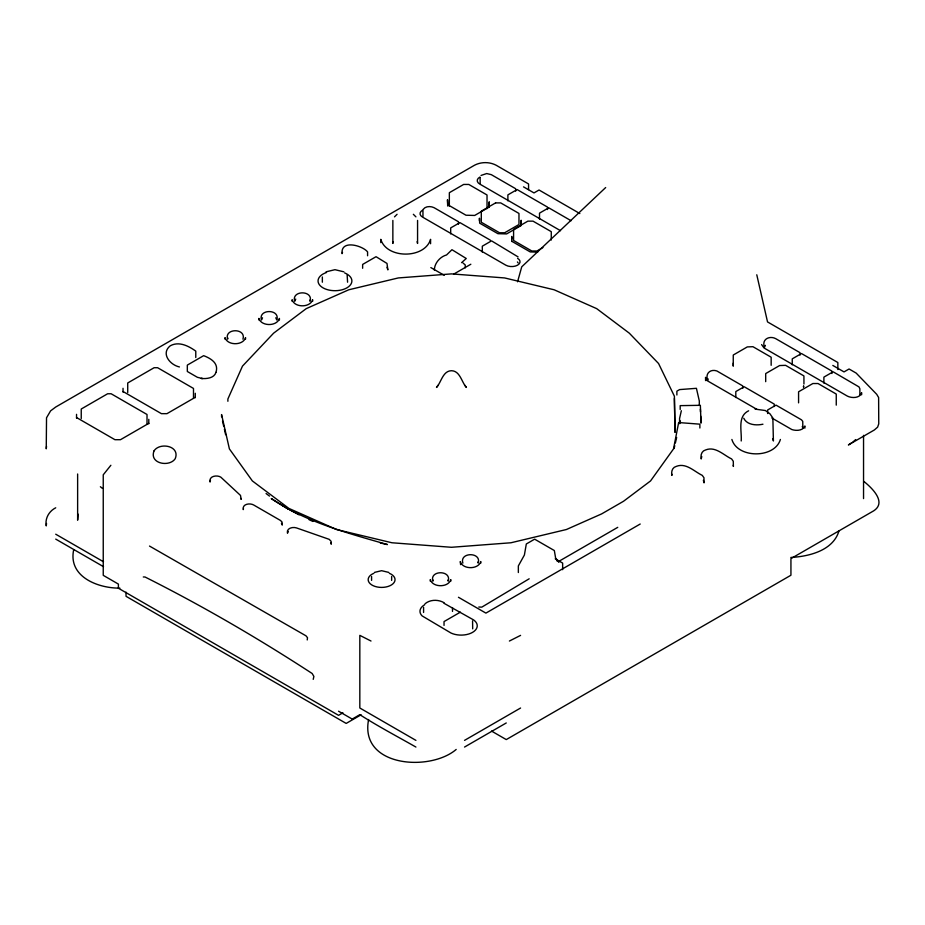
<?xml version="1.0" encoding="UTF-8"?>
<svg xmlns="http://www.w3.org/2000/svg" width="925" height="925" viewBox="0 0 925 925"><rect width="100%" height="100%" fill="white"/><g stroke="black" fill="none" stroke-linecap="round" stroke-linejoin="round"><path stroke-width="1.39" d="M489.117 207.05L489.233 201.8L488.99 207.188L474.687 215.444L465.98 215.224L447.746 204.702L447.492 199.742L447.677 206.021M521.053 225.515L521.18 220.266L520.937 225.654L506.634 233.909L497.928 233.69L479.682 223.168L479.439 218.208L479.439 220.763M671.943 474.178L671.885 475.404C671.087 471.669 672.232 467.368 676.348 466.362C686.072 462.5 694.247 471.542 702.272 475.369L703.96 477.739L704.052 482.862L703.358 480.329M78.128 514.127L77.631 520.185L77.631 473.993M46.528 446.37L46.25 448.81L46.528 417.788L50.586 410.885L55.72 407.023L474.525 165.228C481.127 161.759 489.533 161.759 496.135 165.228L528.557 183.948L528.557 189.613M46.528 523.457L46.25 525.897C44.862 518.393 49.048 511.143 55.72 507.79M227.874 338.03L227.619 339.174C224.023 327.947 246.524 327.947 242.928 339.174M243.472 508.704L243.263 509.606C242.038 503.894 249.981 502.807 253.67 504.992L280.495 520.474L282.067 522.058L282.275 525.099L281.454 523.342M393.275 241.598L392.859 243.437L392.859 220.427M433.143 580.033L432.888 581.178C429.292 569.95 451.793 569.95 448.197 581.178L447.943 580.033M681.343 410.735L679.574 418.505L679.574 422.332M674.14 448.44L674.764 445.7M675.389 442.948L676.649 437.456M679.782 423.708L680.407 420.967M780.399 439.456C774.711 458.65 737.56 458.65 731.883 439.456M838.917 531.1C833.078 550.606 808.982 556.492 790.863 557.463M517.561 281.79L521.735 266.828L605.667 187.544M342.528 252.409L342.053 253.647C340.631 239.159 362.797 245.68 367.583 251.924L367.583 255.762M708.041 378.788L707.694 380.302C704.919 373.307 710.62 368.774 716.852 370.96L742.787 385.933L742.787 388.315M701.774 456.557L701.208 458.962C700.422 455.227 701.566 450.926 705.683 449.92C715.407 446.058 723.57 455.1 731.606 458.927L733.294 461.297L733.375 466.42L733.294 465.136M210.449 480.457L210.067 482.052C208.564 476.017 216.97 474.698 220.821 477.161L240.5 495.418L241.136 499.384L241.02 498.448M733.271 363.109L733.236 366.15L733.271 355.015L747.308 346.91L752.95 346.702L771.161 357.212L771.161 365.317M288.242 531.47L287.455 533.228C286.218 528.117 292.797 526.66 296.474 527.909L329.231 539.356L331.115 541.333L331.266 544.224L330.722 542.744M262.527 317.784L261.498 319.992C257.902 308.765 280.402 308.765 276.806 319.992L275.789 317.784M295.734 299.076L294.717 301.284C291.121 290.057 313.621 290.057 310.025 301.284L309.759 300.139M423.176 209.385C425.535 206.009 430.703 206.009 434.103 207.697L458.488 221.769L458.488 224.162M438.045 385.286L436.496 387.448C441.248 382.395 442.763 370.844 451.458 370.717C460.153 370.844 461.667 382.395 466.42 387.448L464.87 385.286M765.403 345.372L764.536 347.257C761.298 339.197 769.646 335.393 775.67 338.631L800.056 352.703L800.056 355.096M110.873 465.275L103.242 474.814L103.242 575.338L118.4 584.091L118.4 588.231L338.55 715.337L342.909 712.817M394.512 216.855L397.068 214.299M307.227 639.95L307.505 637.707L306.013 635.845L149.503 546.062M461.575 262.665L466.258 258.503L451.955 249.704L446.567 254.965C440.022 256.688 434.276 263.405 434.38 270.227M852.862 442.023L855.671 439.583M313.217 679.355L313.887 676.429L312.153 673.493C258.237 638.343 202.54 605.921 145.04 577.003L143.294 576.969M425.038 603.771C430.241 599.365 438.392 599.342 444.127 602.753M481.035 175.438L486.689 173.553L491.302 174.652L515.688 188.735L515.688 191.117M456.187 749.447C430.021 771.878 359.189 767.056 368.613 719.511M851.74 442.751L848.398 444.96L874.368 429.963L877.617 427.153L878.75 423.847L878.623 397.519L876.727 394.328L856.157 373.087L849.069 368.994L844.028 371.908L832.812 365.433M748.626 410.804C737.156 416.342 741.954 431.038 741.214 440.982M529.181 578.796L481.809 607.135L478.792 607.031M148.798 423.349L120.481 439.699L114.943 439.699L76.544 417.545M195.279 397.311L166.963 413.66L161.424 413.66L123.037 391.495M453.967 273.973L470.837 264.238M542.917 247.553L536.962 250.999L531.817 250.999L513.583 240.465L513.583 229.4L527.874 221.144L533.02 221.144L551.265 231.666L551.265 240.037M460.384 612.142L444.035 621.577L444.035 625.416M558.457 561.567L617.75 527.342M640.216 524.024L485.903 613.113L458.453 597.272M361.132 714.782L346.181 723.419L126.031 596.313L126.031 592.15M464.535 740.37L520.578 708.018M464.535 747.053L506.264 722.957M509.397 641.037L520.578 635.382M326.051 271.823L334.966 269.684L343.892 271.823M374.521 572.39L381.609 570.69L388.708 572.39M762.94 424.217C756.349 425.639 747.018 425.095 743.735 418.227M755.124 409.127L765.368 410.527L769.866 413.718L772.861 417.973L773.404 440.982L772.861 438.577M537.691 252.097L530.222 251.924L511.976 241.39M119.868 588.127C98.038 588.358 67.791 576.761 73.722 549.6M380.348 543.01L387.402 544.559C347.361 533.043 306.198 522.243 271.245 498.552L288.265 509.062L282.969 505.778M443.988 603.285L473.635 619.947A16.095 9.296 0 0 1 472.536 632.388A16.095 9.296 0 0 1 450.995 633.024L422.124 615.911A16.014 9.238 0 0 1 424.667 604.753M309.054 519.688L312.904 521.446M371.006 641.025L359.825 635.359L359.825 707.995L415.915 740.37M289.467 509.71L299.064 514.832M579.848 213.559L539.044 190.007L533.991 192.92L523.515 186.862M571.107 220.728L548.745 207.813L539.506 213.143L539.506 219.109M560.504 230.683L479.682 184.017A8.348 4.822 0 0 1 479.682 177.195M490.354 240.176L459.91 222.601L450.683 227.92L450.683 233.898M756.87 409.359L706.92 380.522L705.544 377.342L705.578 380.591M771.855 418.007L791.835 429.547C796.136 431.004 802.946 430.853 804.9 425.974L804.9 428.113M430.842 267.579L444.278 275.338M555.254 558.816L562.643 563.082L562.643 569.696M556.584 560.608L559.047 562.018L555.659 558.249L554.329 550.537L534.638 539.171L526.325 543.969L524.394 555.023L518.347 565.927L518.347 572.529M179.438 366.947C169.98 364.889 160.615 353.5 170.246 345.811C178.895 340.99 188.608 345.973 195.776 351.118L195.776 357.512M491.51 731.062L506.264 739.584L790.933 575.234L790.933 558.607L873.755 510.797C887.225 502.009 871.153 487.278 863.95 481.497M55.72 534.199L103.519 561.787M55.72 539.102L103.519 566.69M415.915 747.053C397.022 736.3 378.117 726.356 359.825 714.678L352.205 719.083L338.55 711.198M463.009 263.035L465.229 264.92L465.229 267.903M266.065 493.511L269.487 496.089M100.374 486.735L102.467 488.423M413.348 214.299L415.915 216.855M518.081 256.896L491.533 240.858L482.307 246.189L482.307 252.155M517.422 261.948L518.081 262.862M802.276 426.506L802.854 428.136L802.738 421.337L801.478 419.823L776.029 405.127L767.657 409.96L767.657 413.533M386.997 267.279L387.864 269.892L386.997 263.44L376.047 256.699L362.635 264.434L362.635 268.273M756.777 274.783L767.53 321.923L837.853 362.519L837.853 369.549M761.61 344.586L764.05 347.997L847.358 396.097C851.775 398.374 860.019 398.363 861.626 392.686L861.626 394.813M417.14 241.598L417.568 243.437L417.568 220.427M477.924 561.972L478.179 563.117C481.775 551.901 459.274 551.901 462.87 563.117M460.604 564.655L460.257 561.556C462.662 569.684 478.387 569.684 480.792 561.556L480.792 563.117M347.153 275.083L347.58 282.206M222.509 420.967L223.758 426.46M224.393 429.212L225.642 434.704M472.571 620.872L472.687 628.861M511.86 241.471L511.733 236.43L511.733 238.985M700.364 409.151L700.503 411.937M700.699 416.134L701.034 423.107L700.364 405.312L680.187 405.636L680.187 409.474M674.383 398.467L675.03 432.403L674.383 396.189L658.554 363.502L629.301 333.173L596.671 308.626L554.133 289.779L504.611 277.939L451.458 273.892L398.305 277.939L348.783 289.779L306.244 308.626L273.615 333.173L242.477 366.127L227.885 398.999L227.885 401.277M863.545 435.351L863.545 498.598M859.868 394.767L859.868 388.801L859.001 386.916L833.113 371.792L823.886 377.123L823.886 383.089M836.258 405.127L836.258 394.062L818.024 383.528L812.878 383.528L798.576 391.784L798.576 402.861M831.933 373.492L831.933 371.11L801.478 353.535L792.251 358.854L792.251 364.832M803.929 384.025L803.929 375.932L785.603 365.34L779.59 365.548L765.692 373.573L765.692 381.667M774.271 406.503L774.271 404.109L744.174 386.731L735.803 391.564L735.803 397.53M699.878 428.009L699.878 424.17L678.649 422.552L673.516 448.914L650.553 480.931L623.519 501.269L601.632 513.907L566.401 529.516L510.958 542.767L451.458 547.288L391.957 542.767L336.515 529.516L288.901 508.415L252.363 480.931L229.4 448.914L221.572 414.562L221.572 416.84M699.312 404.803L699.312 400.964L696.421 388.315L679.609 389.587L676.88 391.159L676.88 394.998M547.554 209.524L547.554 207.131L517.11 189.556L507.883 194.886L507.883 200.852M487.024 208.611L487.024 194.978L468.79 184.445L463.645 184.445L449.342 192.701L449.342 206.333M480.156 177.323L480.156 183.289M452.498 607.586L452.498 611.425M450.81 581.178L450.81 579.617C448.405 587.733 432.68 587.733 430.275 579.617L430.275 581.178M430.576 243.738L430.576 239.332C424.737 259.012 386.627 259.012 380.799 239.332L380.799 242.627M423.581 607.343L423.581 612.454M422.956 210.357L422.956 216.323M391.645 576.483L391.645 580.391M371.584 576.483L371.584 580.391M322.351 276.968L322.351 282.206M312.638 301.284L312.638 299.723C310.233 307.852 294.508 307.852 292.103 299.723L292.103 301.284M279.419 319.992L279.419 318.431C277.014 326.56 261.289 326.56 258.884 318.431L258.884 319.992M245.541 339.174L245.541 337.613C243.136 345.73 227.411 345.73 225.006 337.613L225.006 339.174M195.279 393.287L195.279 397.681M193.498 397.993L193.498 388.442L157.62 367.722L154.117 367.722L127.719 382.973L127.719 392.524M148.798 419.326L148.798 423.719M147.017 424.032L147.017 414.481L111.139 393.761L107.635 393.761L81.238 409.012L81.238 418.562M123.037 388.303L123.037 392.142M76.544 414.342L76.544 418.181M344.667 272.944A16.916 9.759 0 0 1 347.268 287.64A16.916 9.759 0 0 1 321.703 287.004A16.916 9.759 0 0 1 326.513 272.493M389.321 573.292A13.447 7.77 0 0 1 391.657 584.808A13.447 7.77 0 0 1 371.561 584.808A13.447 7.77 0 0 1 373.897 573.292M422.482 210.241A8.348 4.822 0 0 0 422.482 217.063L505.79 265.163A8.348 4.822 0 0 0 517.595 265.163A8.348 4.822 0 0 0 517.595 258.341M803.628 386.095L803.501 387.008L803.628 386.095M154.059 450.833C148.925 463.726 169.483 467.46 175.241 458.661C180.375 445.769 159.817 442.034 154.059 450.833M215.964 372.382C214.149 378.244 206.529 378.938 201.338 378.464L202.448 378.533L197.395 377.308L187.324 371.492L187.324 365.097L203.662 355.663C211.016 358.542 218.948 363.224 215.964 372.382M495.58 202.91L481.289 211.166L481.289 222.243L499.523 232.765L504.668 232.765L518.971 224.509L518.971 213.444L500.726 202.91L495.58 202.91"/></g></svg>
